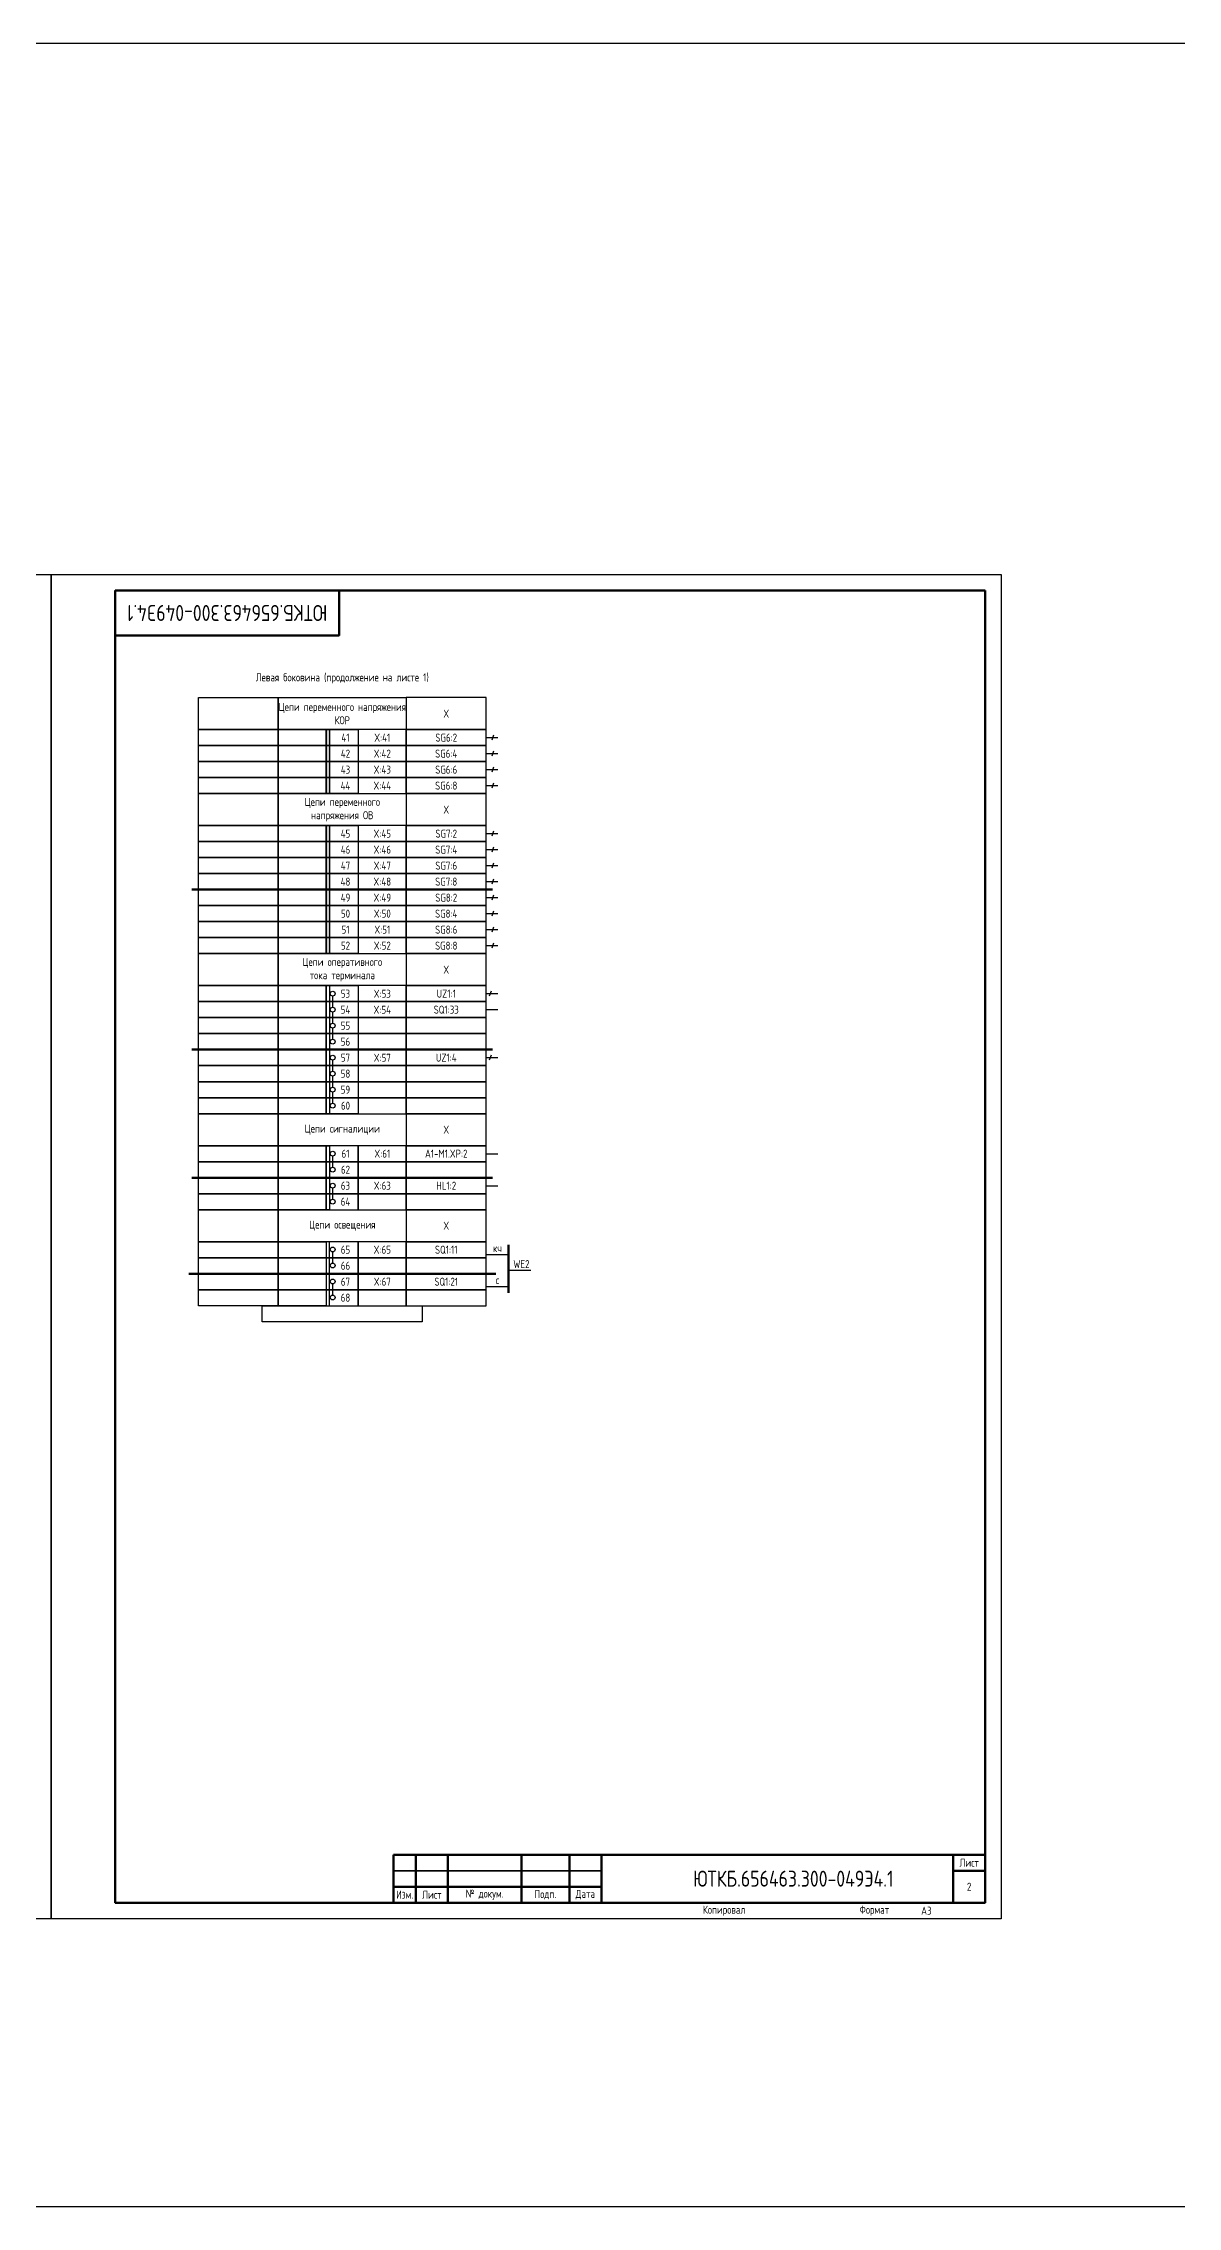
# Model space of a CAD drawing. Header units: millimetres. Extents: x -1117 to 4405, y -90 to 586.
# Drawn here: x 1554 to 1909, y -90 to 586 of the extents above; entities that cross this region are included whole.
import ezdxf

# ---------------------------------------------------------------- set-up
doc = ezdxf.new("R2010")
doc.units = ezdxf.units.MM
doc.styles.add('Gost_type_A', font='GOST_A.TTF')

# ---------------------------------------------------------------- blocks, each defined once
blk = doc.blocks.new('Штамп угловой верхний')
at = {"lineweight": 50}
blk.add_lwpolyline([(0, 0), (70, 0), (70, -14), (0, -14)], close=True, dxfattribs=at)
blk = doc.blocks.new('Штамп малый нижний')
at = {"lineweight": 50}
for points in [[(-185, 15), (-178, 15), (-178, 5), (-185, 5)], [(-178, 15), (-168, 15), (-168, 5), (-178, 5)], [(-168, 15), (-145, 15), (-145, 5), (-168, 5)], [(-145, 15), (-130, 15), (-130, 5), (-145, 5)], [(-130, 15), (-120, 15), (-120, 5), (-130, 5)], [(-120, 15), (-10, 15), (-10, 0), (-120, 0)], [(-10, 15), (0, 15), (0, 10), (-10, 10)], [(-10, 10), (0, 10), (0, 0), (-10, 0)], [(-185, 5), (-178, 5), (-178, 0), (-185, 0)], [(-178, 5), (-168, 5), (-168, 0), (-178, 0)], [(-168, 5), (-145, 5), (-145, 0), (-168, 0)], [(-145, 5), (-130, 5), (-130, 0), (-145, 0)], [(-130, 5), (-120, 5), (-120, 0), (-130, 0)]]:
    blk.add_lwpolyline(points, close=True, dxfattribs=at)
for points in [[(-185, 15), (-178, 15), (-178, 10), (-185, 10)], [(-178, 15), (-168, 15), (-168, 10), (-178, 10)], [(-168, 15), (-145, 15), (-145, 10), (-168, 10)], [(-145, 15), (-130, 15), (-130, 10), (-145, 10)], [(-130, 15), (-120, 15), (-120, 10), (-130, 10)], [(-185, 10), (-178, 10), (-178, 5), (-185, 5)], [(-178, 10), (-168, 10), (-168, 5), (-178, 5)], [(-168, 10), (-145, 10), (-145, 5), (-168, 5)], [(-145, 10), (-130, 10), (-130, 5), (-145, 5)], [(-130, 10), (-120, 10), (-120, 5), (-130, 5)]]:
    blk.add_lwpolyline(points, close=True)
at = {"char_height": 2.5, "style": 'Gost_type_A'}
for s, insert, width, attachment_point in [('Лист', (-5, 12.5), 10, 5), ('Изм.', (-181.5, 2.5), 7, 5), ('Лист', (-173, 2.5), 10, 5), ('№ докум.', (-156.5, 2.5), 23, 5), ('Подп.', (-137.5, 2.5), 15, 5), ('Дата', (-125, 2.5), 10, 5), ('Копировал', (-75, -2.53), 13.1202, 6), ('Формат', (-30, -2.53), 13.1202, 6)]:
    blk.add_mtext(s, dxfattribs=dict(at, insert=insert, width=width, attachment_point=attachment_point))

msp = doc.modelspace()

# ---------------------------------------------------------------- hatches: boundary and pattern name
h = msp.add_hatch(color=256)
h.dxf.hatch_style = 1
h.paths.add_polyline_path([(1644, 371.54), (1643, 371.54), (1643, 351.54), (1644, 351.54)])
h = msp.add_hatch(color=256)
h.dxf.hatch_style = 1
h.paths.add_polyline_path([(1644, 341.54), (1643, 341.54), (1643, 301.54), (1644, 301.54)])

# ---------------------------------------------------------------- linework, layer by layer
for p, q in [((1693, 369.04), (1696.62, 369.04)), ((1695.33, 369.85), (1694.75, 368.23)), ((1693, 364.04), (1696.62, 364.04)), ((1693, 359.04), (1696.62, 359.04)), ((1695.33, 364.85), (1694.75, 363.23)), ((1695.33, 359.85), (1694.75, 358.23)), ((1693, 354.04), (1696.62, 354.04)), ((1695.33, 354.85), (1694.75, 353.23)), ((1693, 339.04), (1696.62, 339.04)), ((1695.33, 339.85), (1694.75, 338.23)), ((1693, 334.04), (1696.62, 334.04)), ((1695.33, 334.85), (1694.75, 333.23)), ((1693, 329.04), (1696.62, 329.04)), ((1695.33, 329.85), (1694.75, 328.23)), ((1695.33, 324.85), (1694.75, 323.23)), ((1693, 324.04), (1696.62, 324.04)), ((1693, 319.04), (1696.62, 319.04)), ((1695.33, 319.85), (1694.75, 318.23)), ((1693, 314.04), (1696.62, 314.04)), ((1695.33, 314.85), (1694.75, 313.23)), ((1693, 309.04), (1696.62, 309.04)), ((1695.33, 309.85), (1694.75, 308.23)), ((1695.33, 304.85), (1694.75, 303.23)), ((1693, 304.04), (1696.62, 304.04)), ((1693, 289.04), (1696.62, 289.04)), ((1693, 284.04), (1696.62, 284.04)), ((1694.54, 289.85), (1693.96, 288.22)), ((1693, 269.04), (1696.62, 269.04)), ((1694.54, 269.85), (1693.96, 268.22)), ((1693, 239.04), (1696.62, 239.04)), ((1693, 229.04), (1696.62, 229.04)), ((1693, 207.54), (1700, 207.54)), ((1693, 197.54), (1700, 197.54)), ((1707, 202.54), (1700, 202.54))]:
    msp.add_line(p, q)
at = {"lineweight": 50}
for p, q in [((1601, 321.54), (1695, 321.54)), ((1601, 271.54), (1695, 271.54)), ((1601, 231.54), (1695, 231.54)), ((1696, 201.54), (1600, 201.54))]:
    msp.add_line(p, q, dxfattribs=at)
at = {"lineweight": -2}
for p, q in [((1645, 284.79), (1645, 288.29)), ((1645, 279.79), (1645, 283.29)), ((1645, 274.79), (1645, 278.29)), ((1645, 264.79), (1645, 268.29)), ((1645, 259.79), (1645, 263.29)), ((1645, 254.79), (1645, 258.29)), ((1645, 234.79), (1645, 238.29)), ((1645, 224.79), (1645, 228.29)), ((1645, 204.79), (1645, 208.29)), ((1645, 194.79), (1645, 198.29))]:
    msp.add_line(p, q, dxfattribs=at)
at = {"linetype": 'ByBlock', "lineweight": 60}
msp.add_line((1700, 195.54), (1700, 210.54), dxfattribs=at)
at = {"color": 6}
msp.add_lwpolyline([(-1117.42, 586), (4404.54, 586), (4404.54, -90), (-1117.42, -90)], close=True, dxfattribs=at)
for points in [[(1557, 420), (1557, 0), (1260, 0), (1260, 420)], [(1854, 420), (1854, 0), (1557, 0), (1557, 420)], [(1603, 381.54), (1628, 381.54), (1628, 371.54), (1603, 371.54)], [(1628, 381.54), (1668, 381.54), (1668, 371.54), (1628, 371.54)], [(1693, 381.54), (1668, 381.54), (1668, 371.54), (1693, 371.54)], [(1603, 371.54), (1628, 371.54), (1628, 366.54), (1603, 366.54)], [(1603, 366.54), (1628, 366.54), (1628, 361.54), (1603, 361.54)], [(1628, 371.54), (1643, 371.54), (1643, 366.54), (1628, 366.54)], [(1628, 366.54), (1643, 366.54), (1643, 361.54), (1628, 361.54)], [(1643, 371.54), (1653, 371.54), (1653, 366.54), (1643, 366.54)], [(1643, 366.54), (1653, 366.54), (1653, 361.54), (1643, 361.54)], [(1668, 371.54), (1653, 371.54), (1653, 366.54), (1668, 366.54)], [(1668, 366.54), (1653, 366.54), (1653, 361.54), (1668, 361.54)], [(1693, 371.54), (1668, 371.54), (1668, 366.54), (1693, 366.54)], [(1693, 366.54), (1668, 366.54), (1668, 361.54), (1693, 361.54)], [(1603, 361.54), (1628, 361.54), (1628, 356.54), (1603, 356.54)], [(1628, 361.54), (1643, 361.54), (1643, 356.54), (1628, 356.54)], [(1643, 361.54), (1653, 361.54), (1653, 356.54), (1643, 356.54)], [(1668, 361.54), (1653, 361.54), (1653, 356.54), (1668, 356.54)], [(1693, 361.54), (1668, 361.54), (1668, 356.54), (1693, 356.54)], [(1603, 356.54), (1628, 356.54), (1628, 351.54), (1603, 351.54)], [(1603, 351.54), (1628, 351.54), (1628, 341.54), (1603, 341.54)], [(1628, 356.54), (1643, 356.54), (1643, 351.54), (1628, 351.54)], [(1628, 351.54), (1668, 351.54), (1668, 341.54), (1628, 341.54)], [(1643, 356.54), (1653, 356.54), (1653, 351.54), (1643, 351.54)], [(1668, 356.54), (1653, 356.54), (1653, 351.54), (1668, 351.54)], [(1693, 356.54), (1668, 356.54), (1668, 351.54), (1693, 351.54)], [(1693, 351.54), (1668, 351.54), (1668, 341.54), (1693, 341.54)], [(1603, 341.54), (1628, 341.54), (1628, 336.54), (1603, 336.54)], [(1628, 341.54), (1643, 341.54), (1643, 336.54), (1628, 336.54)], [(1643, 341.54), (1653, 341.54), (1653, 336.54), (1643, 336.54)], [(1668, 341.54), (1653, 341.54), (1653, 336.54), (1668, 336.54)], [(1693, 341.54), (1668, 341.54), (1668, 336.54), (1693, 336.54)], [(1603, 336.54), (1628, 336.54), (1628, 331.54), (1603, 331.54)], [(1603, 331.54), (1628, 331.54), (1628, 326.54), (1603, 326.54)], [(1628, 336.54), (1643, 336.54), (1643, 331.54), (1628, 331.54)], [(1628, 331.54), (1643, 331.54), (1643, 326.54), (1628, 326.54)], [(1643, 336.54), (1653, 336.54), (1653, 331.54), (1643, 331.54)], [(1643, 331.54), (1653, 331.54), (1653, 326.54), (1643, 326.54)], [(1668, 336.54), (1653, 336.54), (1653, 331.54), (1668, 331.54)], [(1668, 331.54), (1653, 331.54), (1653, 326.54), (1668, 326.54)], [(1693, 336.54), (1668, 336.54), (1668, 331.54), (1693, 331.54)], [(1693, 331.54), (1668, 331.54), (1668, 326.54), (1693, 326.54)], [(1603, 326.54), (1628, 326.54), (1628, 321.54), (1603, 321.54)], [(1628, 326.54), (1643, 326.54), (1643, 321.54), (1628, 321.54)], [(1643, 326.54), (1653, 326.54), (1653, 321.54), (1643, 321.54)], [(1668, 326.54), (1653, 326.54), (1653, 321.54), (1668, 321.54)], [(1693, 326.54), (1668, 326.54), (1668, 321.54), (1693, 321.54)], [(1603, 321.54), (1628, 321.54), (1628, 316.54), (1603, 316.54)], [(1628, 321.54), (1643, 321.54), (1643, 316.54), (1628, 316.54)], [(1643, 321.54), (1653, 321.54), (1653, 316.54), (1643, 316.54)], [(1668, 321.54), (1653, 321.54), (1653, 316.54), (1668, 316.54)], [(1693, 321.54), (1668, 321.54), (1668, 316.54), (1693, 316.54)], [(1603, 316.54), (1628, 316.54), (1628, 311.54), (1603, 311.54)], [(1603, 311.54), (1628, 311.54), (1628, 306.54), (1603, 306.54)], [(1628, 316.54), (1643, 316.54), (1643, 311.54), (1628, 311.54)], [(1628, 311.54), (1643, 311.54), (1643, 306.54), (1628, 306.54)], [(1643, 316.54), (1653, 316.54), (1653, 311.54), (1643, 311.54)], [(1643, 311.54), (1653, 311.54), (1653, 306.54), (1643, 306.54)], [(1668, 316.54), (1653, 316.54), (1653, 311.54), (1668, 311.54)], [(1668, 311.54), (1653, 311.54), (1653, 306.54), (1668, 306.54)], [(1693, 316.54), (1668, 316.54), (1668, 311.54), (1693, 311.54)], [(1693, 311.54), (1668, 311.54), (1668, 306.54), (1693, 306.54)], [(1603, 306.54), (1628, 306.54), (1628, 301.54), (1603, 301.54)], [(1628, 306.54), (1643, 306.54), (1643, 301.54), (1628, 301.54)], [(1643, 306.54), (1653, 306.54), (1653, 301.54), (1643, 301.54)], [(1668, 306.54), (1653, 306.54), (1653, 301.54), (1668, 301.54)], [(1693, 306.54), (1668, 306.54), (1668, 301.54), (1693, 301.54)], [(1603, 301.54), (1628, 301.54), (1628, 291.54), (1603, 291.54)], [(1628, 301.54), (1668, 301.54), (1668, 291.54), (1628, 291.54)], [(1693, 301.54), (1668, 301.54), (1668, 291.54), (1693, 291.54)], [(1603, 291.54), (1628, 291.54), (1628, 286.54), (1603, 286.54)], [(1628, 291.54), (1643, 291.54), (1643, 286.54), (1628, 286.54)], [(1643, 291.54), (1653, 291.54), (1653, 286.54), (1643, 286.54)], [(1643, 291.54), (1644, 291.54), (1644, 251.54), (1643, 251.54)], [(1668, 291.54), (1653, 291.54), (1653, 286.54), (1668, 286.54)], [(1693, 291.54), (1668, 291.54), (1668, 286.54), (1693, 286.54)], [(1603, 286.54), (1628, 286.54), (1628, 281.54), (1603, 281.54)], [(1628, 286.54), (1643, 286.54), (1643, 281.54), (1628, 281.54)], [(1643, 286.54), (1653, 286.54), (1653, 281.54), (1643, 281.54)], [(1668, 286.54), (1653, 286.54), (1653, 281.54), (1668, 281.54)], [(1693, 286.54), (1668, 286.54), (1668, 281.54), (1693, 281.54)], [(1603, 281.54), (1628, 281.54), (1628, 276.54), (1603, 276.54)], [(1628, 281.54), (1643, 281.54), (1643, 276.54), (1628, 276.54)], [(1643, 281.54), (1653, 281.54), (1653, 276.54), (1643, 276.54)], [(1668, 281.54), (1653, 281.54), (1653, 276.54), (1668, 276.54)], [(1693, 281.54), (1668, 281.54), (1668, 276.54), (1693, 276.54)], [(1603, 276.54), (1628, 276.54), (1628, 271.54), (1603, 271.54)], [(1603, 271.54), (1628, 271.54), (1628, 266.54), (1603, 266.54)], [(1628, 276.54), (1643, 276.54), (1643, 271.54), (1628, 271.54)], [(1628, 271.54), (1643, 271.54), (1643, 266.54), (1628, 266.54)], [(1643, 276.54), (1653, 276.54), (1653, 271.54), (1643, 271.54)], [(1643, 271.54), (1653, 271.54), (1653, 266.54), (1643, 266.54)], [(1668, 276.54), (1653, 276.54), (1653, 271.54), (1668, 271.54)], [(1668, 271.54), (1653, 271.54), (1653, 266.54), (1668, 266.54)], [(1693, 276.54), (1668, 276.54), (1668, 271.54), (1693, 271.54)], [(1693, 271.54), (1668, 271.54), (1668, 266.54), (1693, 266.54)], [(1603, 266.54), (1628, 266.54), (1628, 261.54), (1603, 261.54)], [(1628, 266.54), (1643, 266.54), (1643, 261.54), (1628, 261.54)], [(1643, 266.54), (1653, 266.54), (1653, 261.54), (1643, 261.54)], [(1668, 266.54), (1653, 266.54), (1653, 261.54), (1668, 261.54)], [(1693, 266.54), (1668, 266.54), (1668, 261.54), (1693, 261.54)], [(1603, 261.54), (1628, 261.54), (1628, 256.54), (1603, 256.54)], [(1628, 261.54), (1643, 261.54), (1643, 256.54), (1628, 256.54)], [(1643, 261.54), (1653, 261.54), (1653, 256.54), (1643, 256.54)], [(1668, 261.54), (1653, 261.54), (1653, 256.54), (1668, 256.54)], [(1693, 261.54), (1668, 261.54), (1668, 256.54), (1693, 256.54)], [(1603, 256.54), (1628, 256.54), (1628, 251.54), (1603, 251.54)], [(1603, 251.54), (1628, 251.54), (1628, 241.54), (1603, 241.54)], [(1628, 256.54), (1643, 256.54), (1643, 251.54), (1628, 251.54)], [(1628, 251.54), (1668, 251.54), (1668, 241.54), (1628, 241.54)], [(1643, 256.54), (1653, 256.54), (1653, 251.54), (1643, 251.54)], [(1668, 256.54), (1653, 256.54), (1653, 251.54), (1668, 251.54)], [(1693, 256.54), (1668, 256.54), (1668, 251.54), (1693, 251.54)], [(1693, 251.54), (1668, 251.54), (1668, 241.54), (1693, 241.54)], [(1603, 241.54), (1628, 241.54), (1628, 236.54), (1603, 236.54)], [(1628, 241.54), (1643, 241.54), (1643, 236.54), (1628, 236.54)], [(1653, 241.54), (1643, 241.54), (1643, 236.54), (1653, 236.54)], [(1643, 241.54), (1644, 241.54), (1644, 221.54), (1643, 221.54)], [(1668, 241.54), (1653, 241.54), (1653, 236.54), (1668, 236.54)], [(1693, 241.54), (1668, 241.54), (1668, 236.54), (1693, 236.54)], [(1603, 236.54), (1628, 236.54), (1628, 231.54), (1603, 231.54)], [(1603, 231.54), (1628, 231.54), (1628, 226.54), (1603, 226.54)], [(1628, 236.54), (1643, 236.54), (1643, 231.54), (1628, 231.54)], [(1628, 231.54), (1643, 231.54), (1643, 226.54), (1628, 226.54)], [(1653, 236.54), (1643, 236.54), (1643, 231.54), (1653, 231.54)], [(1653, 231.54), (1643, 231.54), (1643, 226.54), (1653, 226.54)], [(1668, 236.54), (1653, 236.54), (1653, 231.54), (1668, 231.54)], [(1668, 231.54), (1653, 231.54), (1653, 226.54), (1668, 226.54)], [(1693, 236.54), (1668, 236.54), (1668, 231.54), (1693, 231.54)], [(1693, 231.54), (1668, 231.54), (1668, 226.54), (1693, 226.54)], [(1603, 226.54), (1628, 226.54), (1628, 221.54), (1603, 221.54)], [(1628, 226.54), (1643, 226.54), (1643, 221.54), (1628, 221.54)], [(1653, 226.54), (1643, 226.54), (1643, 221.54), (1653, 221.54)], [(1668, 226.54), (1653, 226.54), (1653, 221.54), (1668, 221.54)], [(1693, 226.54), (1668, 226.54), (1668, 221.54), (1693, 221.54)], [(1603, 221.54), (1628, 221.54), (1628, 211.54), (1603, 211.54)], [(1628, 221.54), (1668, 221.54), (1668, 211.54), (1628, 211.54)], [(1693, 221.54), (1668, 221.54), (1668, 211.54), (1693, 211.54)], [(1603, 211.54), (1628, 211.54), (1628, 206.54), (1603, 206.54)], [(1628, 211.54), (1643, 211.54), (1643, 206.54), (1628, 206.54)], [(1653, 211.54), (1643, 211.54), (1643, 206.54), (1653, 206.54)], [(1644, 211.54), (1643, 211.54), (1643, 191.54), (1644, 191.54)], [(1668, 211.54), (1653, 211.54), (1653, 206.54), (1668, 206.54)], [(1693, 211.54), (1668, 211.54), (1668, 206.54), (1693, 206.54)], [(1603, 206.54), (1628, 206.54), (1628, 201.54), (1603, 201.54)], [(1628, 206.54), (1643, 206.54), (1643, 201.54), (1628, 201.54)], [(1653, 206.54), (1643, 206.54), (1643, 201.54), (1653, 201.54)], [(1668, 206.54), (1653, 206.54), (1653, 201.54), (1668, 201.54)], [(1693, 206.54), (1668, 206.54), (1668, 201.54), (1693, 201.54)], [(1603, 201.54), (1628, 201.54), (1628, 196.54), (1603, 196.54)], [(1603, 196.54), (1628, 196.54), (1628, 191.54), (1603, 191.54)], [(1628, 201.54), (1643, 201.54), (1643, 196.54), (1628, 196.54)], [(1628, 196.54), (1643, 196.54), (1643, 191.54), (1628, 191.54)], [(1653, 201.54), (1643, 201.54), (1643, 196.54), (1653, 196.54)], [(1653, 196.54), (1643, 196.54), (1643, 191.54), (1653, 191.54)], [(1668, 201.54), (1653, 201.54), (1653, 196.54), (1668, 196.54)], [(1668, 196.54), (1653, 196.54), (1653, 191.54), (1668, 191.54)], [(1693, 201.54), (1668, 201.54), (1668, 196.54), (1693, 196.54)], [(1693, 196.54), (1668, 196.54), (1668, 191.54), (1693, 191.54)], [(1623, 191.54), (1673, 191.54), (1673, 186.54), (1623, 186.54)]]:
    msp.add_lwpolyline(points, close=True)
at = {"lineweight": 50}
msp.add_lwpolyline([(1849, 415), (1849, 5), (1577, 5), (1577, 415)], close=True, dxfattribs=at)
for points in [[(1643, 351.54), (1643, 371.54), (1644, 371.54), (1644, 351.54)], [(1643, 301.54), (1643, 341.54), (1644, 341.54), (1644, 301.54)]]:
    msp.add_lwpolyline(points)
at = {"lineweight": -2}
for centre in [(1645, 289.04), (1645, 284.04), (1645, 284.04), (1645, 279.04), (1645, 279.04), (1645, 274.04), (1645, 269.04), (1645, 264.04), (1645, 264.04), (1645, 259.04), (1645, 259.04), (1645, 254.04), (1645, 239.04), (1645, 239.04), (1645, 234.04), (1645, 229.04), (1645, 229.04), (1645, 224.04), (1645, 209.09), (1645, 204.09), (1645, 199.09), (1645, 194.09)]:
    msp.add_circle(centre, 0.75, dxfattribs=at)

# ---------------------------------------------------------------- block references
for name, p in [('Штамп угловой верхний', (1577, 415)), ('Штамп малый нижний', (1849, 5))]:
    msp.add_blockref(name, p)

# ---------------------------------------------------------------- texts
at = {"insert": (1612, 408), "char_height": 5, "width": 70, "attachment_point": 5, "rotation": 180, "style": 'Gost_type_A'}
msp.add_mtext('ЮТКБ.656463.300-049Э4.1', dxfattribs=at)
at = {"style": 'Gost_type_A'}
for s, insert, char_height, width, attachment_point in [('Левая боковина (продолжение на листе 1)', (1648, 387.54), 2.5, 90, 5), ('Цепи переменного напряжения КОР', (1648, 376.54), 2.5, 40, 5), ('X', (1680.5, 376.54), 2.5, 25, 5), ('SG6:4', (1680.5, 364.04), 2.5, 25, 5), ('SG6:2', (1680.5, 369.04), 2.5, 25, 5), ('SG6:6', (1680.5, 359.04), 2.5, 25, 5), ('SG6:8', (1680.5, 354.04), 2.5, 25, 5), ('Цепи переменного\\Pнапряжения ОВ', (1648, 346.54), 2.5, 40, 5), ('X', (1680.5, 346.54), 2.5, 25, 5), ('SG7:2', (1680.5, 339.04), 2.5, 25, 5), ('SG7:4', (1680.5, 334.04), 2.5, 25, 5), ('SG7:8', (1680.5, 324.04), 2.5, 25, 5), ('SG7:6', (1680.5, 329.04), 2.5, 25, 5), ('SG8:2', (1680.5, 319.04), 2.5, 25, 5), ('SG8:4', (1680.5, 314.04), 2.5, 25, 5), ('SG8:8', (1680.5, 304.04), 2.5, 25, 5), ('SG8:6', (1680.5, 309.04), 2.5, 25, 5), ('Цепи оперативного \\Pтока терминала', (1648, 296.54), 2.5, 40, 5), ('X', (1680.5, 296.54), 2.5, 25, 5), ('SQ1:33', (1680.5, 284.04), 2.5, 25, 5), ('Цепи сигналиции', (1648, 246.54), 2.5, 40, 5), ('X', (1680.5, 246.54), 2.5, 25, 5), ('A1-M1.XP:2', (1680.5, 239.04), 2.5, 25, 5), ('HL1:2', (1680.5, 229.04), 2.5, 25, 5), ('Цепи освещения', (1648, 216.54), 2.5, 40, 5), ('X', (1680.5, 216.54), 2.5, 25, 5), ('SQ1:11', (1680.5, 209.04), 2.5, 25, 5), ('кч', (1696.5, 209.54), 2.5, 7, 5), ('WE2', (1704, 204.54), 2.5, 7, 5), ('SQ1:21', (1680.5, 199.04), 2.5, 25, 5), ('с', (1696.5, 199.54), 2.5, 7, 5), ('ЮТКБ.656463.300-049Э4.1', (1789, 12.5), 5, 120, 5), ('2', (1844, 10), 2.5, 10, 5), ('A3', (1829, 2.5), 2.5, 20, 4), ('A3', (1829, 2.5), 2.5, 20, 4)]:
    msp.add_mtext(s, dxfattribs=dict(at, insert=insert, char_height=char_height, width=width, attachment_point=attachment_point))
at = {"ltscale": 10, "char_height": 2.5, "attachment_point": 5, "style": 'Gost_type_A'}
for s, insert, width in [('42', (1649, 364.04), 8), ('41', (1649, 369.04), 8), ('X:42', (1660.5, 364.04), 15), ('X:41', (1660.5, 369.04), 15), ('43', (1649, 359.04), 8), ('X:43', (1660.5, 359.04), 15), ('44', (1649, 354.04), 8), ('X:44', (1660.5, 354.04), 15), ('45', (1649, 339.04), 8), ('X:45', (1660.5, 339.04), 15), ('46', (1649, 334.04), 8), ('X:46', (1660.5, 334.04), 15), ('48', (1649, 324.04), 8), ('47', (1649, 329.04), 8), ('X:48', (1660.5, 324.04), 15), ('X:47', (1660.5, 329.04), 15), ('49', (1649, 319.04), 8), ('X:49', (1660.5, 319.04), 15), ('50', (1649, 314.04), 8), ('X:50', (1660.5, 314.04), 15), ('52', (1649, 304.04), 8), ('51', (1649, 309.04), 8), ('X:52', (1660.5, 304.04), 15), ('X:51', (1660.5, 309.04), 15), ('54', (1649, 284.04), 8), ('53', (1649, 289.04), 8), ('X:54', (1660.5, 284.01), 15), ('X:53', (1660.5, 289.01), 15), ('55', (1649, 279.04), 8), ('56', (1649, 274.04), 8), ('58', (1649, 264.04), 8), ('57', (1649, 269.04), 8), ('X:57', (1660.5, 269.01), 15), ('59', (1649, 259.04), 8), ('60', (1649, 254.04), 8), ('61', (1649, 239.04), 8), ('X:61', (1660.5, 239.04), 15), ('63', (1649, 229.04), 8), ('62', (1649, 234.04), 8), ('X:63', (1660.5, 229.04), 15), ('64', (1649, 224.04), 8), ('65', (1649, 209.04), 8), ('X:65', (1660.5, 209.04), 15), ('66', (1649, 204.04), 8), ('67', (1649, 199.04), 8), ('X:67', (1660.5, 199.04), 15), ('68', (1649, 194.04), 8)]:
    msp.add_mtext(s, dxfattribs=dict(at, insert=insert, width=width))
at = {"color": 0, "char_height": 2.5, "width": 25, "attachment_point": 5, "style": 'Gost_type_A'}
for s, insert in [('UZ1:1', (1680.5, 289.04)), ('UZ1:4', (1680.5, 269.04))]:
    msp.add_mtext(s, dxfattribs=dict(at, insert=insert))

doc.saveas('drawing.dxf')
